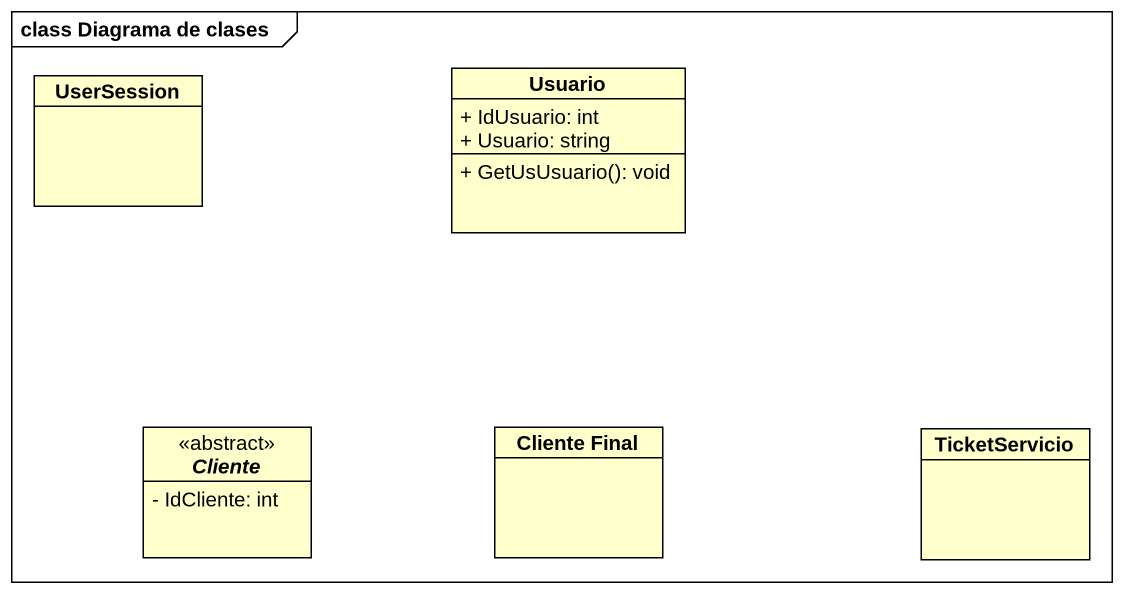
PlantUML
@startuml
mainframe class Diagrama de clases
hide circle
hide empty members
skinparam classAttributeIconSize 0
class UserSession
class Usuario {
  + IdUsuario: int
  + Usuario: string
  + GetUsUsuario(): void
}
abstract class Cliente <<abstract>> {
  - IdCliente: int
}
class "Cliente Final" as Cliente_Final
class TicketServicio
@enduml
